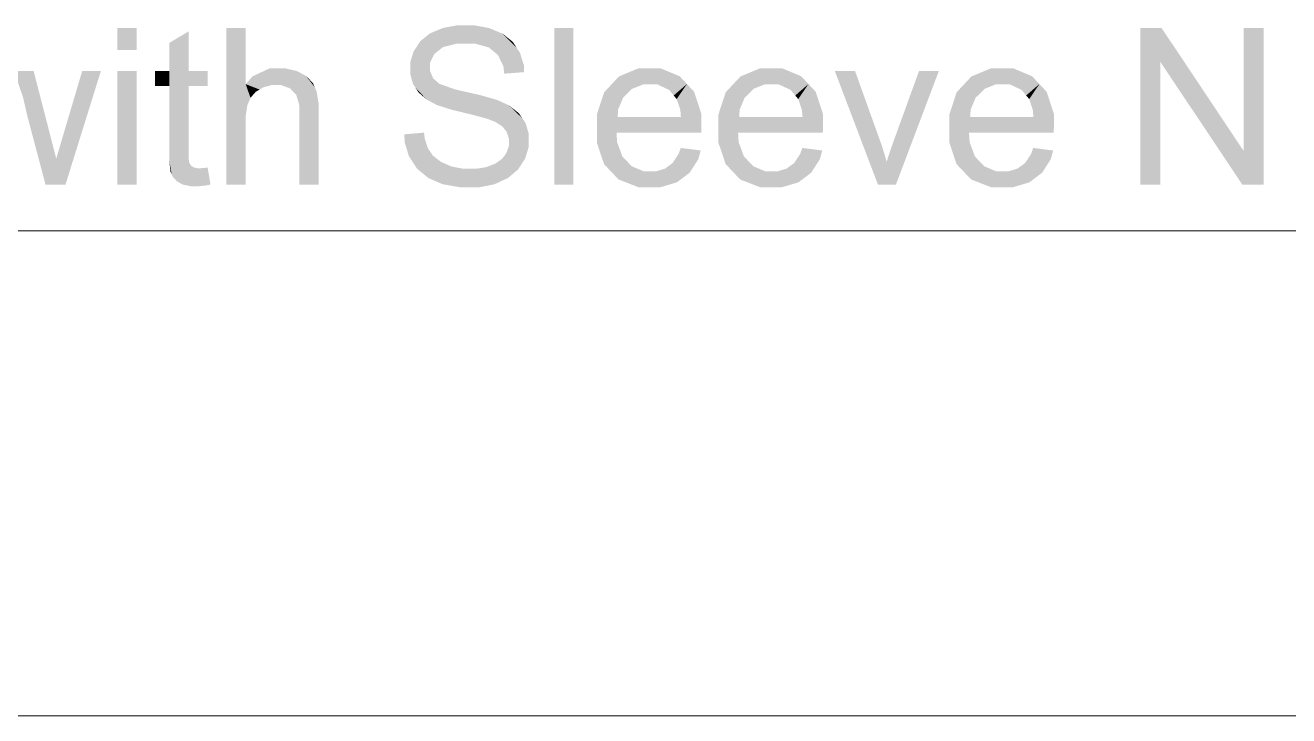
# Model space of a CAD drawing. Header units: millimetres. Extents: x 2 to 579, y 1 to 405.
# Drawn here: x 228.12 to 245.1, y 75.82 to 85.1 of the extents above; entities that cross this region are included whole.
import ezdxf

# ---------------------------------------------------------------- set-up
doc = ezdxf.new("R2010")
doc.units = ezdxf.units.MM
doc.linetypes.add('XKITLINE00', pattern=[0])
doc.layers.add('LinkedObject', color=7, linetype='Continuous', lineweight=0)

# ---------------------------------------------------------------- blocks, each defined once
blk = doc.blocks.new('*A4')
at = {"layer": 'LinkedObject'}
for points in [[(233.927, 85.099), (233.918, 84.852), (233.734, 85.063)], [(234.034, 85.099), (233.918, 84.852), (233.927, 85.099)], [(233.918, 84.852), (234.034, 85.099), (234.044, 84.852)], [(234.034, 85.099), (234.166, 84.852), (234.044, 84.852)], [(234.357, 85.061), (234.034, 85.099), (234.151, 85.099)], [(234.446, 85.023), (234.034, 85.099), (234.357, 85.061)], [(234.349, 84.801), (234.034, 85.099), (234.446, 85.023)], [(234.166, 84.852), (234.034, 85.099), (234.349, 84.801)], [(229.614, 85.063), (229.355, 84.766), (229.355, 85.063)], [(229.614, 84.766), (229.355, 84.766), (229.614, 85.063)], [(230.313, 85.016), (230.054, 84.484), (230.054, 84.861)], [(230.054, 84.484), (230.313, 85.016), (230.054, 84.284)], [(230.313, 84.484), (230.054, 84.284), (230.313, 85.016)], [(231.082, 85.063), (230.823, 82.957), (230.823, 85.063)], [(231.082, 84.307), (230.823, 82.957), (231.082, 85.063)], [(233.561, 84.991), (233.676, 84.76), (233.429, 84.886)], [(233.734, 84.806), (233.561, 84.991), (233.648, 85.027)], [(233.676, 84.76), (233.561, 84.991), (233.734, 84.806)], [(233.734, 85.063), (233.918, 84.852), (233.648, 85.027)], [(233.648, 85.027), (233.918, 84.852), (233.734, 84.806)], [(234.446, 85.023), (234.411, 84.75), (234.349, 84.801)], [(234.536, 84.986), (234.411, 84.75), (234.446, 85.023)], [(234.411, 84.75), (234.536, 84.986), (234.473, 84.699)], [(234.473, 84.699), (234.536, 84.986), (234.721, 84.801)], [(234.721, 84.801), (234.536, 84.986), (234.673, 84.875)], [(235.488, 85.063), (235.229, 82.957), (235.229, 85.063)], [(235.488, 82.957), (235.229, 82.957), (235.488, 85.063)], [(243.107, 85.063), (243.375, 84.61), (243.107, 82.957)], [(243.375, 84.61), (243.107, 85.063), (243.393, 85.063)], [(243.375, 84.61), (243.393, 85.063), (244.479, 82.957)], [(244.479, 82.957), (243.393, 85.063), (244.497, 83.41)], [(244.765, 85.063), (244.497, 83.41), (244.497, 85.063)], [(244.765, 82.957), (244.497, 83.41), (244.765, 85.063)], [(233.384, 84.816), (233.293, 84.518), (233.338, 84.747)], [(233.618, 84.713), (233.293, 84.518), (233.384, 84.816)], [(233.429, 84.886), (233.676, 84.76), (233.384, 84.816)], [(233.384, 84.816), (233.676, 84.76), (233.618, 84.713)], [(234.721, 84.801), (234.546, 84.548), (234.473, 84.699)], [(234.769, 84.728), (234.546, 84.548), (234.721, 84.801)], [(233.338, 84.747), (233.293, 84.518), (233.293, 84.598)], [(233.561, 84.602), (233.293, 84.518), (233.618, 84.713)], [(233.293, 84.518), (233.561, 84.602), (233.561, 84.536)], [(234.821, 84.562), (234.546, 84.548), (234.769, 84.728)], [(243.107, 82.957), (243.375, 84.61), (243.375, 82.957)], [(228.231, 84.484), (228.088, 84.132), (227.968, 84.484)], [(228.088, 84.132), (228.231, 84.484), (228.149, 83.87)], [(228.149, 83.87), (228.231, 84.484), (228.46, 83.597)], [(229.135, 84.484), (228.622, 83.601), (228.884, 84.484)], [(228.659, 82.957), (228.622, 83.601), (229.135, 84.484)], [(229.614, 84.484), (229.355, 82.957), (229.355, 84.484)], [(229.614, 82.957), (229.355, 82.957), (229.614, 84.484)], [(229.863, 84.484), (230.054, 84.284), (229.863, 84.284)], [(230.054, 84.484), (230.054, 84.284), (229.863, 84.484)], [(230.313, 84.284), (230.054, 84.284), (230.313, 84.484)], [(230.57, 84.284), (230.313, 84.484), (230.57, 84.484)], [(230.313, 84.284), (230.313, 84.484), (230.57, 84.284)], [(231.4, 84.518), (231.082, 84.307), (231.172, 84.412)], [(231.538, 84.518), (231.082, 84.307), (231.4, 84.518)], [(231.427, 84.294), (231.082, 84.307), (231.538, 84.518)], [(231.427, 84.294), (231.538, 84.518), (231.484, 84.294)], [(231.484, 84.294), (231.538, 84.518), (231.56, 84.294)], [(231.538, 84.518), (231.679, 84.25), (231.56, 84.294)], [(231.622, 84.518), (231.679, 84.25), (231.538, 84.518)], [(231.769, 84.484), (231.679, 84.25), (231.622, 84.518)], [(231.831, 84.451), (231.679, 84.25), (231.769, 84.484)], [(231.831, 84.451), (231.721, 84.206), (231.679, 84.25)], [(231.894, 84.417), (231.721, 84.206), (231.831, 84.451)], [(231.721, 84.206), (231.894, 84.417), (231.762, 84.162)], [(231.762, 84.162), (231.894, 84.417), (232.01, 84.266)], [(232.01, 84.266), (231.894, 84.417), (231.983, 84.325)], [(233.561, 84.48), (233.293, 84.518), (233.561, 84.536)], [(233.293, 84.518), (233.561, 84.48), (233.293, 84.445)], [(233.293, 84.445), (233.561, 84.48), (233.33, 84.314)], [(233.33, 84.314), (233.561, 84.48), (233.367, 84.256)], [(233.367, 84.256), (233.561, 84.48), (233.602, 84.386)], [(234.824, 84.469), (234.546, 84.548), (234.821, 84.562)], [(234.546, 84.548), (234.824, 84.469), (234.557, 84.448)], [(236.099, 84.411), (236.276, 84.245), (236, 84.305)], [(236.513, 84.518), (236.099, 84.411), (236.355, 84.518)], [(236.426, 84.305), (236.099, 84.411), (236.513, 84.518)], [(236.276, 84.245), (236.099, 84.411), (236.426, 84.305)], [(236.426, 84.305), (236.513, 84.518), (236.515, 84.305)], [(236.513, 84.518), (236.613, 84.305), (236.515, 84.305)], [(236.916, 84.413), (236.513, 84.518), (236.666, 84.518)], [(237.013, 84.309), (236.513, 84.518), (236.916, 84.413)], [(236.773, 84.23), (236.513, 84.518), (237.013, 84.309)], [(236.613, 84.305), (236.513, 84.518), (236.773, 84.23)], [(237.733, 84.411), (237.911, 84.245), (237.634, 84.305)], [(238.147, 84.518), (237.733, 84.411), (237.99, 84.518)], [(238.06, 84.305), (237.733, 84.411), (238.147, 84.518)], [(237.911, 84.245), (237.733, 84.411), (238.06, 84.305)], [(238.06, 84.305), (238.147, 84.518), (238.149, 84.305)], [(238.147, 84.518), (238.247, 84.305), (238.149, 84.305)], [(238.55, 84.413), (238.147, 84.518), (238.3, 84.518)], [(238.647, 84.309), (238.147, 84.518), (238.55, 84.413)], [(238.407, 84.23), (238.147, 84.518), (238.647, 84.309)], [(238.247, 84.305), (238.147, 84.518), (238.407, 84.23)], [(239.273, 84.484), (239.581, 82.957), (239.001, 84.484)], [(239.601, 83.569), (239.581, 82.957), (239.273, 84.484)], [(240.399, 84.484), (239.795, 83.552), (240.133, 84.484)], [(239.822, 82.957), (239.795, 83.552), (240.399, 84.484)], [(240.837, 84.411), (241.015, 84.245), (240.738, 84.305)], [(241.252, 84.518), (240.837, 84.411), (241.094, 84.518)], [(241.164, 84.305), (240.837, 84.411), (241.252, 84.518)], [(241.015, 84.245), (240.837, 84.411), (241.164, 84.305)], [(241.164, 84.305), (241.252, 84.518), (241.253, 84.305)], [(241.252, 84.518), (241.352, 84.305), (241.253, 84.305)], [(241.654, 84.413), (241.252, 84.518), (241.404, 84.518)], [(241.751, 84.309), (241.252, 84.518), (241.654, 84.413)], [(241.512, 84.23), (241.252, 84.518), (241.751, 84.309)], [(241.352, 84.305), (241.252, 84.518), (241.512, 84.23)], [(230.054, 83.404), (230.313, 84.284), (230.313, 83.39)], [(230.054, 84.284), (230.313, 84.284), (230.054, 83.404)], [(231.082, 83.881), (230.823, 82.957), (231.082, 84.307)], [(231.082, 83.881), (231.082, 84.307), (231.103, 84.022)], [(231.103, 84.022), (231.082, 84.307), (231.125, 84.073)], [(231.125, 84.073), (231.082, 84.307), (231.146, 84.124)], [(231.146, 84.124), (231.082, 84.307), (231.218, 84.205)], [(231.218, 84.205), (231.082, 84.307), (231.269, 84.235)], [(231.269, 84.235), (231.082, 84.307), (231.319, 84.265)], [(231.319, 84.265), (231.082, 84.307), (231.427, 84.294)], [(232.01, 84.266), (231.804, 84.021), (231.762, 84.162)], [(232.036, 84.207), (231.804, 84.021), (232.01, 84.266)], [(233.602, 84.386), (233.516, 84.099), (233.367, 84.256)], [(233.367, 84.256), (233.516, 84.099), (233.404, 84.197)], [(233.643, 84.349), (233.516, 84.099), (233.602, 84.386)], [(233.516, 84.099), (233.643, 84.349), (233.591, 84.059)], [(233.591, 84.059), (233.643, 84.349), (233.683, 84.313)], [(233.591, 84.059), (233.683, 84.313), (233.649, 84.028)], [(233.649, 84.028), (233.683, 84.313), (233.852, 83.963)], [(233.852, 83.963), (233.683, 84.313), (233.893, 84.238)], [(236, 84.305), (235.802, 83.9), (235.901, 84.199)], [(236.155, 84.126), (235.802, 83.9), (236, 84.305)], [(236, 84.305), (236.276, 84.245), (236.155, 84.126)], [(236.773, 84.23), (237.013, 84.309), (236.835, 84.155)], [(237.013, 84.309), (236.875, 84.107), (236.835, 84.155)], [(236.875, 84.107), (237.013, 84.309), (236.924, 83.963)], [(236.924, 83.963), (237.013, 84.309), (237.206, 83.912)], [(237.206, 83.912), (237.013, 84.309), (237.109, 84.205)], [(237.634, 84.305), (237.436, 83.9), (237.535, 84.199)], [(237.789, 84.126), (237.436, 83.9), (237.634, 84.305)], [(237.634, 84.305), (237.911, 84.245), (237.789, 84.126)], [(238.407, 84.23), (238.647, 84.309), (238.469, 84.155)], [(238.647, 84.309), (238.509, 84.107), (238.469, 84.155)], [(238.509, 84.107), (238.647, 84.309), (238.558, 83.963)], [(238.558, 83.963), (238.647, 84.309), (238.84, 83.912)], [(238.84, 83.912), (238.647, 84.309), (238.744, 84.205)], [(240.738, 84.305), (240.54, 83.9), (240.639, 84.199)], [(240.894, 84.126), (240.54, 83.9), (240.738, 84.305)], [(240.738, 84.305), (241.015, 84.245), (240.894, 84.126)], [(241.512, 84.23), (241.751, 84.309), (241.573, 84.155)], [(241.751, 84.309), (241.614, 84.107), (241.573, 84.155)], [(241.614, 84.107), (241.751, 84.309), (241.662, 83.963)], [(241.662, 83.963), (241.751, 84.309), (241.945, 83.912)], [(241.945, 83.912), (241.751, 84.309), (241.848, 84.205)], [(232.063, 84.036), (231.804, 84.021), (232.036, 84.207)], [(233.852, 83.963), (233.893, 84.238), (233.997, 83.928)], [(233.997, 83.928), (233.893, 84.238), (234.062, 84.199)], [(233.997, 83.928), (234.062, 84.199), (234.142, 83.893)], [(234.142, 83.893), (234.062, 84.199), (234.232, 84.161)], [(234.142, 83.893), (234.232, 84.161), (234.329, 83.842)], [(234.329, 83.842), (234.232, 84.161), (234.372, 83.825)], [(234.372, 83.825), (234.232, 84.161), (234.438, 83.8)], [(234.465, 84.094), (234.438, 83.8), (234.232, 84.161)], [(234.528, 84.065), (234.438, 83.8), (234.465, 84.094)], [(236.088, 83.967), (235.802, 83.9), (236.155, 84.126)], [(237.722, 83.967), (237.436, 83.9), (237.789, 84.126)], [(240.827, 83.967), (240.54, 83.9), (240.894, 84.126)], [(232.063, 83.924), (231.804, 84.021), (232.063, 84.036)], [(231.804, 84.021), (232.063, 83.924), (231.804, 83.924)], [(231.804, 82.957), (232.063, 83.924), (232.063, 82.957)], [(231.804, 83.924), (232.063, 83.924), (231.804, 82.957)], [(234.438, 83.8), (234.528, 84.065), (234.533, 83.738)], [(234.533, 83.738), (234.528, 84.065), (234.62, 84.023)], [(234.533, 83.738), (234.62, 84.023), (234.562, 83.701)], [(234.562, 83.701), (234.62, 84.023), (234.591, 83.664)], [(234.62, 84.023), (234.8, 83.85), (234.591, 83.664)], [(234.8, 83.85), (234.62, 84.023), (234.756, 83.915)], [(235.802, 83.9), (236.088, 83.967), (236.082, 83.867)], [(236.924, 83.963), (237.206, 83.912), (236.932, 83.867)], [(237.206, 83.723), (236.932, 83.867), (237.206, 83.912)], [(237.436, 83.9), (237.722, 83.967), (237.716, 83.867)], [(238.558, 83.963), (238.84, 83.912), (238.567, 83.867)], [(238.84, 83.723), (238.567, 83.867), (238.84, 83.912)], [(240.54, 83.9), (240.827, 83.967), (240.82, 83.867)], [(241.662, 83.963), (241.945, 83.912), (241.671, 83.867)], [(241.945, 83.723), (241.671, 83.867), (241.945, 83.912)], [(228.46, 83.597), (228.391, 82.957), (228.149, 83.87)], [(231.082, 83.792), (230.823, 82.957), (231.082, 83.881)], [(230.823, 82.957), (231.082, 83.792), (231.082, 82.957)], [(234.591, 83.664), (234.8, 83.85), (234.62, 83.577)], [(234.62, 83.577), (234.8, 83.85), (234.844, 83.786)], [(234.62, 83.577), (234.844, 83.786), (234.62, 83.528)], [(234.62, 83.528), (234.844, 83.786), (234.62, 83.479)], [(234.844, 83.786), (234.887, 83.551), (234.62, 83.479)], [(234.887, 83.551), (234.844, 83.786), (234.887, 83.636)], [(236.082, 83.867), (235.802, 83.708), (235.802, 83.9)], [(236.082, 83.867), (237.206, 83.723), (235.802, 83.708)], [(236.932, 83.867), (237.206, 83.723), (236.082, 83.867)], [(237.716, 83.867), (237.436, 83.708), (237.436, 83.9)], [(237.716, 83.867), (238.84, 83.723), (237.436, 83.708)], [(238.567, 83.867), (238.84, 83.723), (237.716, 83.867)], [(240.82, 83.867), (240.54, 83.708), (240.54, 83.9)], [(240.82, 83.867), (241.945, 83.723), (240.54, 83.708)], [(241.671, 83.867), (241.945, 83.723), (240.82, 83.867)], [(228.535, 83.306), (228.391, 82.957), (228.46, 83.597)], [(228.622, 83.601), (228.659, 82.957), (228.535, 83.306)], [(233.488, 83.577), (233.215, 83.633), (233.479, 83.656)], [(233.215, 83.633), (233.331, 83.255), (233.218, 83.528)], [(233.488, 83.577), (233.331, 83.255), (233.215, 83.633)], [(233.531, 83.447), (233.331, 83.255), (233.488, 83.577)], [(237.206, 83.712), (235.802, 83.708), (237.206, 83.723)], [(237.205, 83.677), (235.802, 83.708), (237.206, 83.712)], [(235.802, 83.708), (235.997, 83.129), (235.802, 83.522)], [(236.074, 83.529), (235.997, 83.129), (235.802, 83.708)], [(236.074, 83.529), (235.802, 83.708), (236.067, 83.654)], [(237.205, 83.654), (235.802, 83.708), (237.205, 83.677)], [(236.067, 83.654), (235.802, 83.708), (237.205, 83.654)], [(238.84, 83.712), (237.436, 83.708), (238.84, 83.723)], [(238.84, 83.677), (237.436, 83.708), (238.84, 83.712)], [(237.436, 83.708), (237.632, 83.129), (237.436, 83.522)], [(237.708, 83.529), (237.632, 83.129), (237.436, 83.708)], [(237.708, 83.529), (237.436, 83.708), (237.701, 83.654)], [(238.839, 83.654), (237.436, 83.708), (238.84, 83.677)], [(237.701, 83.654), (237.436, 83.708), (238.839, 83.654)], [(239.628, 83.495), (239.581, 82.957), (239.601, 83.569)], [(241.945, 83.712), (240.54, 83.708), (241.945, 83.723)], [(241.944, 83.677), (240.54, 83.708), (241.945, 83.712)], [(240.54, 83.708), (240.736, 83.129), (240.54, 83.522)], [(240.813, 83.529), (240.736, 83.129), (240.54, 83.708)], [(240.813, 83.529), (240.54, 83.708), (240.805, 83.654)], [(241.943, 83.654), (240.54, 83.708), (241.944, 83.677)], [(240.805, 83.654), (240.54, 83.708), (241.943, 83.654)], [(230.313, 83.39), (230.054, 83.287), (230.054, 83.404)], [(233.218, 83.528), (233.331, 83.255), (233.276, 83.338)], [(233.331, 83.255), (233.531, 83.447), (233.385, 83.171)], [(233.385, 83.171), (233.531, 83.447), (233.537, 83.046)], [(233.565, 83.396), (233.537, 83.046), (233.531, 83.447)], [(233.599, 83.346), (233.537, 83.046), (233.565, 83.396)], [(234.59, 83.389), (234.887, 83.551), (234.839, 83.309)], [(234.62, 83.479), (234.887, 83.551), (234.59, 83.389)], [(234.839, 83.309), (234.887, 83.551), (234.887, 83.467)], [(235.802, 83.522), (235.997, 83.129), (235.899, 83.232)], [(236.145, 83.336), (235.997, 83.129), (236.074, 83.529)], [(236.82, 83.248), (237.198, 83.416), (237.049, 83.117)], [(236.9, 83.368), (237.198, 83.416), (236.82, 83.248)], [(237.198, 83.416), (236.9, 83.368), (236.93, 83.45)], [(237.049, 83.117), (237.198, 83.416), (237.166, 83.299)], [(237.436, 83.522), (237.632, 83.129), (237.534, 83.232)], [(237.779, 83.336), (237.632, 83.129), (237.708, 83.529)], [(238.455, 83.248), (238.832, 83.416), (238.683, 83.117)], [(238.534, 83.368), (238.832, 83.416), (238.455, 83.248)], [(238.832, 83.416), (238.534, 83.368), (238.564, 83.45)], [(238.683, 83.117), (238.832, 83.416), (238.8, 83.299)], [(239.676, 83.342), (239.581, 82.957), (239.628, 83.495)], [(239.764, 83.467), (239.822, 82.957), (239.716, 83.322)], [(239.795, 83.552), (239.822, 82.957), (239.764, 83.467)], [(240.54, 83.522), (240.736, 83.129), (240.638, 83.232)], [(240.884, 83.336), (240.736, 83.129), (240.813, 83.529)], [(241.559, 83.248), (241.936, 83.416), (241.788, 83.117)], [(241.639, 83.368), (241.936, 83.416), (241.559, 83.248)], [(241.936, 83.416), (241.639, 83.368), (241.668, 83.45)], [(241.788, 83.117), (241.936, 83.416), (241.904, 83.299)], [(244.497, 83.41), (244.765, 82.957), (244.479, 82.957)], [(228.391, 82.957), (228.535, 83.306), (228.659, 82.957)], [(230.313, 83.334), (230.054, 83.287), (230.313, 83.39)], [(230.313, 83.334), (230.086, 83.098), (230.054, 83.287)], [(230.054, 83.287), (230.086, 83.098), (230.07, 83.134)], [(230.32, 83.263), (230.086, 83.098), (230.313, 83.334)], [(230.327, 83.247), (230.086, 83.098), (230.32, 83.263)], [(230.086, 83.098), (230.327, 83.247), (230.334, 83.231)], [(230.086, 83.098), (230.334, 83.231), (230.102, 83.062)], [(230.102, 83.062), (230.334, 83.231), (230.156, 83.003)], [(230.156, 83.003), (230.334, 83.231), (230.195, 82.981)], [(230.195, 82.981), (230.334, 83.231), (230.356, 83.206)], [(233.599, 83.346), (233.633, 83.004), (233.537, 83.046)], [(233.705, 83.264), (233.633, 83.004), (233.599, 83.346)], [(233.633, 83.004), (233.705, 83.264), (233.729, 82.963)], [(233.776, 83.232), (233.729, 82.963), (233.705, 83.264)], [(233.848, 83.201), (233.729, 82.963), (233.776, 83.232)], [(234.44, 83.241), (234.743, 83.161), (234.379, 83.217)], [(234.531, 83.306), (234.791, 83.235), (234.44, 83.241)], [(234.44, 83.241), (234.791, 83.235), (234.743, 83.161)], [(234.561, 83.347), (234.839, 83.309), (234.531, 83.306)], [(234.791, 83.235), (234.531, 83.306), (234.839, 83.309)], [(234.59, 83.389), (234.839, 83.309), (234.561, 83.347)], [(235.997, 83.129), (236.145, 83.336), (236.095, 83.026)], [(236.209, 83.269), (236.095, 83.026), (236.145, 83.336)], [(236.273, 83.203), (236.095, 83.026), (236.209, 83.269)], [(236.82, 83.248), (237.049, 83.117), (236.77, 83.211)], [(237.632, 83.129), (237.779, 83.336), (237.73, 83.026)], [(237.843, 83.269), (237.73, 83.026), (237.779, 83.336)], [(237.907, 83.203), (237.73, 83.026), (237.843, 83.269)], [(238.455, 83.248), (238.683, 83.117), (238.404, 83.211)], [(239.699, 83.262), (239.581, 82.957), (239.676, 83.342)], [(239.699, 83.262), (239.822, 82.957), (239.581, 82.957)], [(239.716, 83.322), (239.822, 82.957), (239.699, 83.262)], [(240.736, 83.129), (240.884, 83.336), (240.834, 83.026)], [(240.947, 83.269), (240.834, 83.026), (240.884, 83.336)], [(241.011, 83.203), (240.834, 83.026), (240.947, 83.269)], [(241.559, 83.248), (241.788, 83.117), (241.509, 83.211)], [(230.356, 83.206), (230.234, 82.958), (230.195, 82.981)], [(230.371, 83.197), (230.234, 82.958), (230.356, 83.206)], [(230.386, 83.188), (230.234, 82.958), (230.371, 83.197)], [(230.234, 82.958), (230.386, 83.188), (230.343, 82.936)], [(230.343, 82.936), (230.386, 83.188), (230.413, 82.936)], [(230.413, 82.936), (230.386, 83.188), (230.43, 83.178)], [(230.43, 83.178), (230.456, 82.936), (230.413, 82.936)], [(230.458, 83.178), (230.456, 82.936), (230.43, 83.178)], [(230.458, 83.178), (230.554, 82.947), (230.456, 82.936)], [(230.479, 83.178), (230.554, 82.947), (230.458, 83.178)], [(230.554, 82.947), (230.479, 83.178), (230.535, 83.183)], [(230.608, 82.959), (230.535, 83.183), (230.57, 83.187)], [(230.554, 82.947), (230.535, 83.183), (230.608, 82.959)], [(233.848, 83.201), (233.968, 82.921), (233.729, 82.963)], [(234.009, 83.17), (233.968, 82.921), (233.848, 83.201)], [(234.009, 83.17), (234.111, 82.921), (233.968, 82.921)], [(234.099, 83.17), (234.111, 82.921), (234.009, 83.17)], [(234.099, 83.17), (234.223, 82.921), (234.111, 82.921)], [(234.178, 83.17), (234.223, 82.921), (234.099, 83.17)], [(234.319, 83.193), (234.516, 83.004), (234.178, 83.17)], [(234.178, 83.17), (234.516, 83.004), (234.223, 82.921)], [(234.379, 83.217), (234.743, 83.161), (234.319, 83.193)], [(234.606, 83.045), (234.319, 83.193), (234.743, 83.161)], [(234.516, 83.004), (234.319, 83.193), (234.606, 83.045)], [(236.273, 83.203), (236.528, 82.923), (236.095, 83.026)], [(236.432, 83.136), (236.528, 82.923), (236.273, 83.203)], [(236.528, 83.136), (236.528, 82.923), (236.432, 83.136)], [(236.599, 83.136), (236.964, 83.053), (236.528, 82.923)], [(236.599, 83.136), (236.528, 82.923), (236.528, 83.136)], [(236.528, 82.923), (236.964, 83.053), (236.66, 82.923)], [(236.72, 83.173), (236.964, 83.053), (236.599, 83.136)], [(236.66, 82.923), (236.964, 83.053), (236.878, 82.988)], [(236.77, 83.211), (237.049, 83.117), (236.72, 83.173)], [(236.964, 83.053), (236.72, 83.173), (237.049, 83.117)], [(237.907, 83.203), (238.162, 82.923), (237.73, 83.026)], [(238.066, 83.136), (238.162, 82.923), (237.907, 83.203)], [(238.162, 83.136), (238.162, 82.923), (238.066, 83.136)], [(238.233, 83.136), (238.598, 83.053), (238.162, 82.923)], [(238.233, 83.136), (238.162, 82.923), (238.162, 83.136)], [(238.162, 82.923), (238.598, 83.053), (238.294, 82.923)], [(238.354, 83.173), (238.598, 83.053), (238.233, 83.136)], [(238.294, 82.923), (238.598, 83.053), (238.513, 82.988)], [(238.404, 83.211), (238.683, 83.117), (238.354, 83.173)], [(238.598, 83.053), (238.354, 83.173), (238.683, 83.117)], [(241.011, 83.203), (241.266, 82.923), (240.834, 83.026)], [(241.171, 83.136), (241.266, 82.923), (241.011, 83.203)], [(241.266, 83.136), (241.266, 82.923), (241.171, 83.136)], [(241.337, 83.136), (241.702, 83.053), (241.266, 82.923)], [(241.337, 83.136), (241.266, 82.923), (241.266, 83.136)], [(241.266, 82.923), (241.702, 83.053), (241.399, 82.923)], [(241.458, 83.173), (241.702, 83.053), (241.337, 83.136)], [(241.399, 82.923), (241.702, 83.053), (241.617, 82.988)], [(241.509, 83.211), (241.788, 83.117), (241.458, 83.173)], [(241.702, 83.053), (241.458, 83.173), (241.788, 83.117)], [(234.223, 82.921), (234.516, 83.004), (234.426, 82.962)], [(236.095, 83.026), (236.528, 82.923), (236.36, 82.923)], [(237.73, 83.026), (238.162, 82.923), (237.995, 82.923)], [(240.834, 83.026), (241.266, 82.923), (241.099, 82.923)]]:
    blk.add_hatch(color=7, dxfattribs=at).paths.add_polyline_path(points, flags=17)
at = {"layer": 'LinkedObject', "color": 7, "linetype": 'XKITLINE00', "lineweight": 0}
for p, q in [((227.036, 82.334), (229.159, 82.334)), ((229.159, 82.334), (229.812, 82.334)), ((229.812, 82.334), (230.629, 82.334)), ((230.629, 82.334), (232.263, 82.334)), ((232.263, 82.334), (233.081, 82.334)), ((233.081, 82.334), (235.041, 82.334)), ((235.041, 82.334), (235.694, 82.334)), ((235.694, 82.334), (237.328, 82.334)), ((237.328, 82.334), (238.963, 82.334)), ((238.963, 82.334), (240.433, 82.334)), ((240.433, 82.334), (242.067, 82.334)), ((242.067, 82.334), (242.884, 82.334)), ((242.884, 82.334), (245.007, 82.334)), ((245.007, 82.334), (246.641, 82.334))]:
    blk.add_line(p, q, dxfattribs=at)
at = {"layer": 'LinkedObject', "color": 2, "linetype": 'XKITLINE00', "lineweight": 0}
blk.add_line((275.334, 75.82), (191.182, 75.82), dxfattribs=at)

msp = doc.modelspace()

# ---------------------------------------------------------------- block references
at = {"lineweight": 0}
msp.add_blockref('*A4', (0, 0), dxfattribs=at)

doc.saveas('drawing.dxf')
